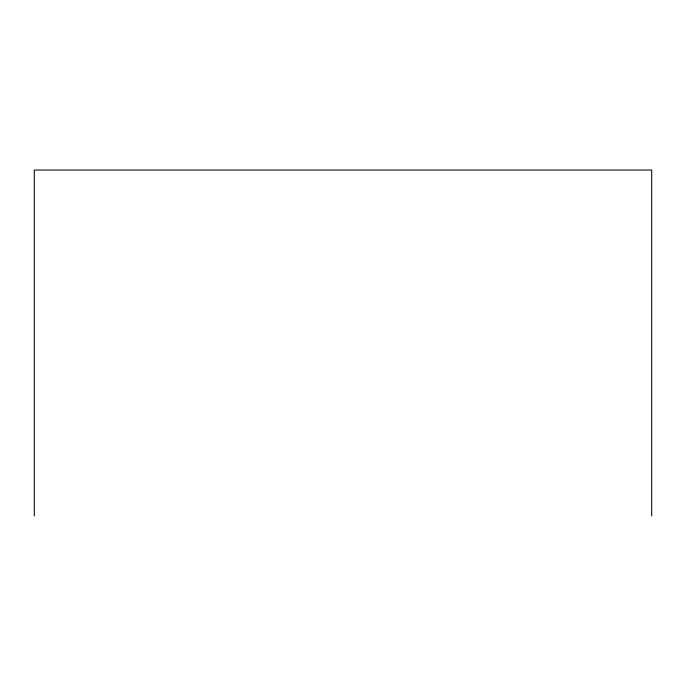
<?xml version="1.0" encoding="UTF-8"?>
<svg xmlns="http://www.w3.org/2000/svg" width="686" height="686" viewBox="0 0 686 686"><rect width="100%" height="100%" fill="white"/><g stroke="black" fill="none" stroke-linecap="round" stroke-linejoin="round"><path stroke-width="1.03" d="M651.7 515.966L651.7 170.034L34.3 170.034L34.3 515.966"/></g></svg>
